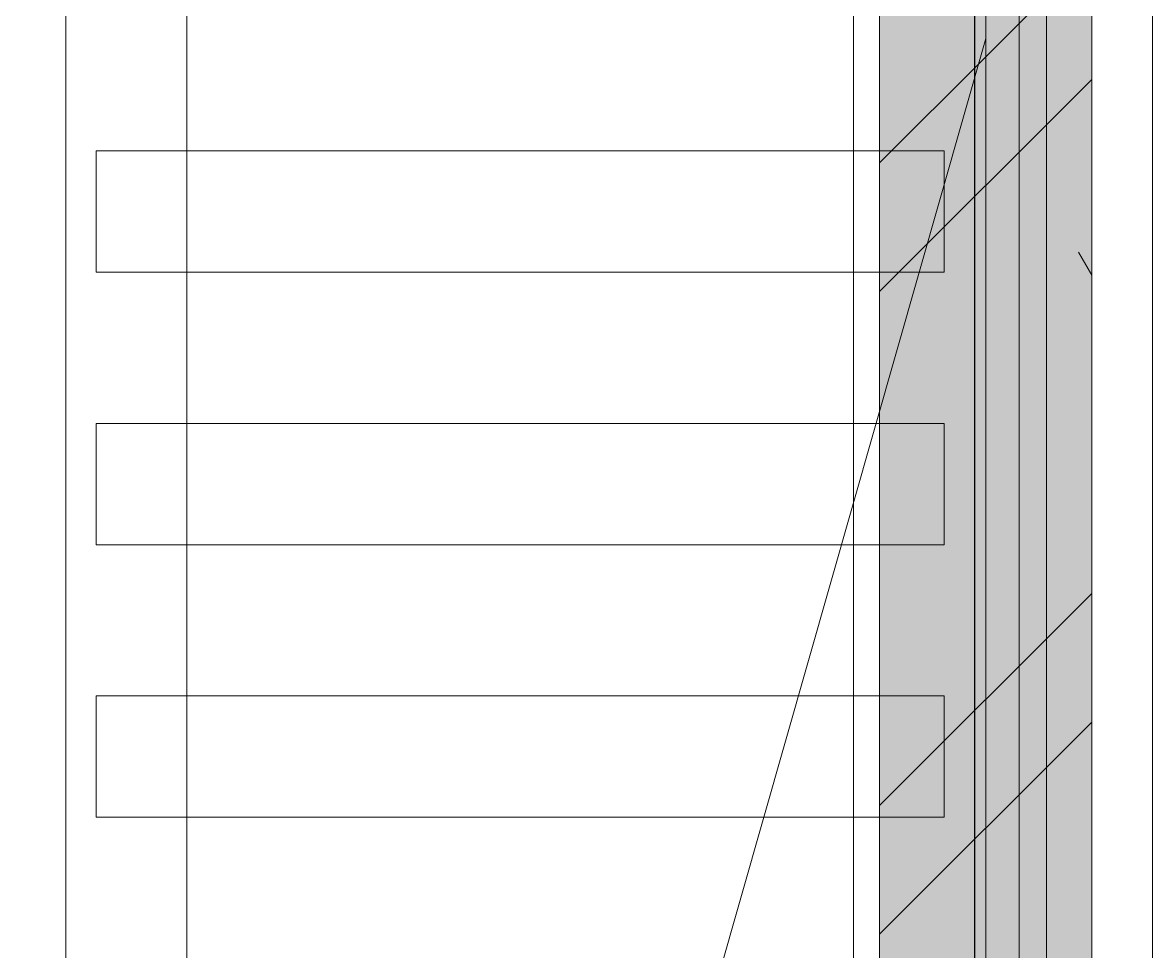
# Model space of a CAD drawing. Header units: millimetres. Extents: x -546 to 1681, y -650 to 1730.
# Drawn here: x 784.658 to 788.386, y 609.916 to 612.981 of the extents above; entities that cross this region are included whole.
import ezdxf

# ---------------------------------------------------------------- set-up
doc = ezdxf.new("R2010")
doc.units = ezdxf.units.MM

msp = doc.modelspace()

# ---------------------------------------------------------------- hatches: boundary and pattern name
at = {"true_color": 0xffffff}
h = msp.add_hatch(color=7, dxfattribs=at)
h.dxf.hatch_style = 2
h.paths.add_polyline_path([(787.4862, 614.3177), (788.1862, 614.3177), (788.1862, 546.5806), (787.4862, 546.5806)])

# ---------------------------------------------------------------- linework, layer by layer
at = {"color": 7, "lineweight": 0}
for points in [[(788.1862, 597.4717), (788.1862, 641.5518)], [(788.3862, 641.5518), (788.3862, 597.4717)], [(788.1862, 545.8806), (788.1862, 615.0177)], [(787.8362, 614.9377), (787.8362, 597.4717)], [(787.9462, 614.9377), (787.9462, 597.4717)], [(788.0362, 614.9377), (788.0362, 597.4717)], [(787.4862, 614.3177), (787.4862, 546.5806)], [(787.4862, 612.5177), (788.1862, 613.2177)], [(777.0862, 575.2096), (787.8362, 612.9287)], [(787.4862, 612.0937), (788.1862, 612.7937)], [(788.1862, 612.1477), (788.1422, 612.2237)], [(787.4862, 610.3967), (788.1862, 611.0967)], [(787.4862, 609.9727), (788.1862, 610.6727)]]:
    msp.add_lwpolyline(points, dxfattribs=at)
at = {"color": 8, "lineweight": 0, "true_color": 0x7f7f7f}
for points in [[(784.8002, 605.5087), (784.8002, 614.1087)], [(784.8012, 605.5087), (784.8012, 614.1087)], [(785.2002, 614.1087), (785.2002, 605.5087)], [(787.4002, 605.5087), (787.4002, 614.1087)], [(787.7992, 614.1087), (787.7992, 605.5087)], [(787.8002, 614.1087), (787.8002, 605.5087)], [(784.9012, 612.1577), (784.9012, 612.5577)], [(784.9012, 612.5577), (787.6992, 612.5577)], [(787.6992, 612.5577), (787.6992, 612.1577)], [(787.6992, 612.1577), (784.9012, 612.1577)], [(784.9012, 611.2577), (784.9012, 611.6577)], [(784.9012, 611.6577), (787.6992, 611.6577)], [(787.6992, 611.6577), (787.6992, 611.2577)], [(787.6992, 611.2577), (784.9012, 611.2577)], [(784.9012, 610.3587), (784.9012, 610.7587)], [(784.9012, 610.7587), (787.6992, 610.7587)], [(787.6992, 610.7587), (787.6992, 610.3587)], [(787.6992, 610.3587), (784.9012, 610.3587)]]:
    msp.add_lwpolyline(points, dxfattribs=at)

doc.saveas('drawing.dxf')
